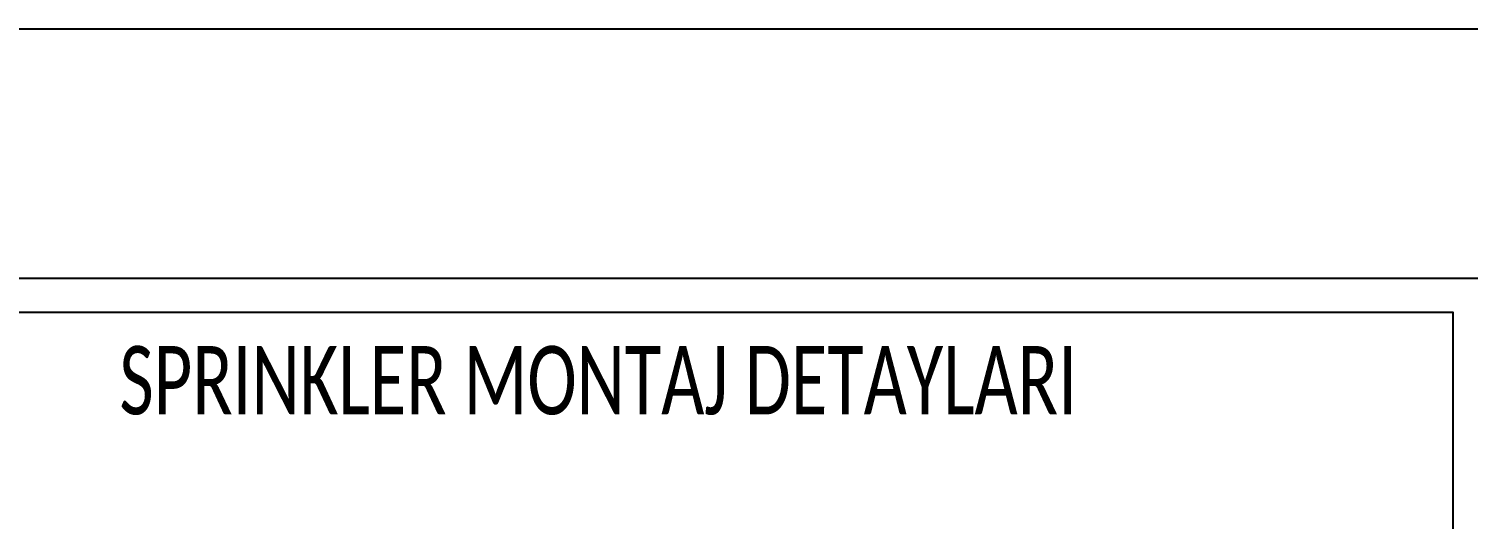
# Model space of a CAD drawing. Extents: x 2698 to 184165, y 3805 to 33846.
# Drawn here: x 159906 to 160483, y 30951 to 31148 of the extents above; entities that cross this region are included whole.
import ezdxf

# ---------------------------------------------------------------- set-up
doc = ezdxf.new("R2010")
doc.units = 0
doc.header["$LTSCALE"] = 2
doc.layers.add('_MCA-0-ANTET', color=2, linetype='CONTINUOUS')
doc.layers.add('_MCA-0-DETAY', color=7, linetype='CONTINUOUS')
doc.styles.add('_MCA-YAZI', font='calibril.ttf', dxfattribs={"width": 0.7})

# ---------------------------------------------------------------- blocks, each defined once
blk = doc.blocks.new('_MCA-Y-DETAY-SPRMON')
at = {"layer": '_MCA-0-DETAY', "color": 1, "ltscale": 0.005}
blk.add_lwpolyline([(260, -310), (0, -310), (0, 0), (260, 0)], close=True, dxfattribs=at)
at = {"layer": '_MCA-0-DETAY', "color": 7, "ltscale": 0.005}
blk.add_lwpolyline([(255, -305), (5, -305), (5, -5), (255, -5)], close=True, dxfattribs=at)
at = {"layer": '_MCA-0-DETAY', "ltscale": 0.005, "insert": (130, -15), "char_height": 10, "width": 564.7362, "attachment_point": 5, "style": '_MCA-YAZI'}
blk.add_mtext('SPRINKLER MONTAJ DETAYLARI', dxfattribs=at)

msp = doc.modelspace()

# ---------------------------------------------------------------- linework, layer by layer
at = {"layer": '_MCA-0-ANTET', "color": 4}
msp.add_line((159583.42, 31148), (160684.92, 31148), dxfattribs=at)

# ---------------------------------------------------------------- block references
at = {"layer": '_MCA-0-DETAY', "xscale": 2.742269662921349, "yscale": 2.742269662921349, "zscale": 2.742269662921349}
msp.add_blockref('_MCA-Y-DETAY-SPRMON', (159777.68, 31048), dxfattribs=at)

doc.saveas('drawing.dxf')
